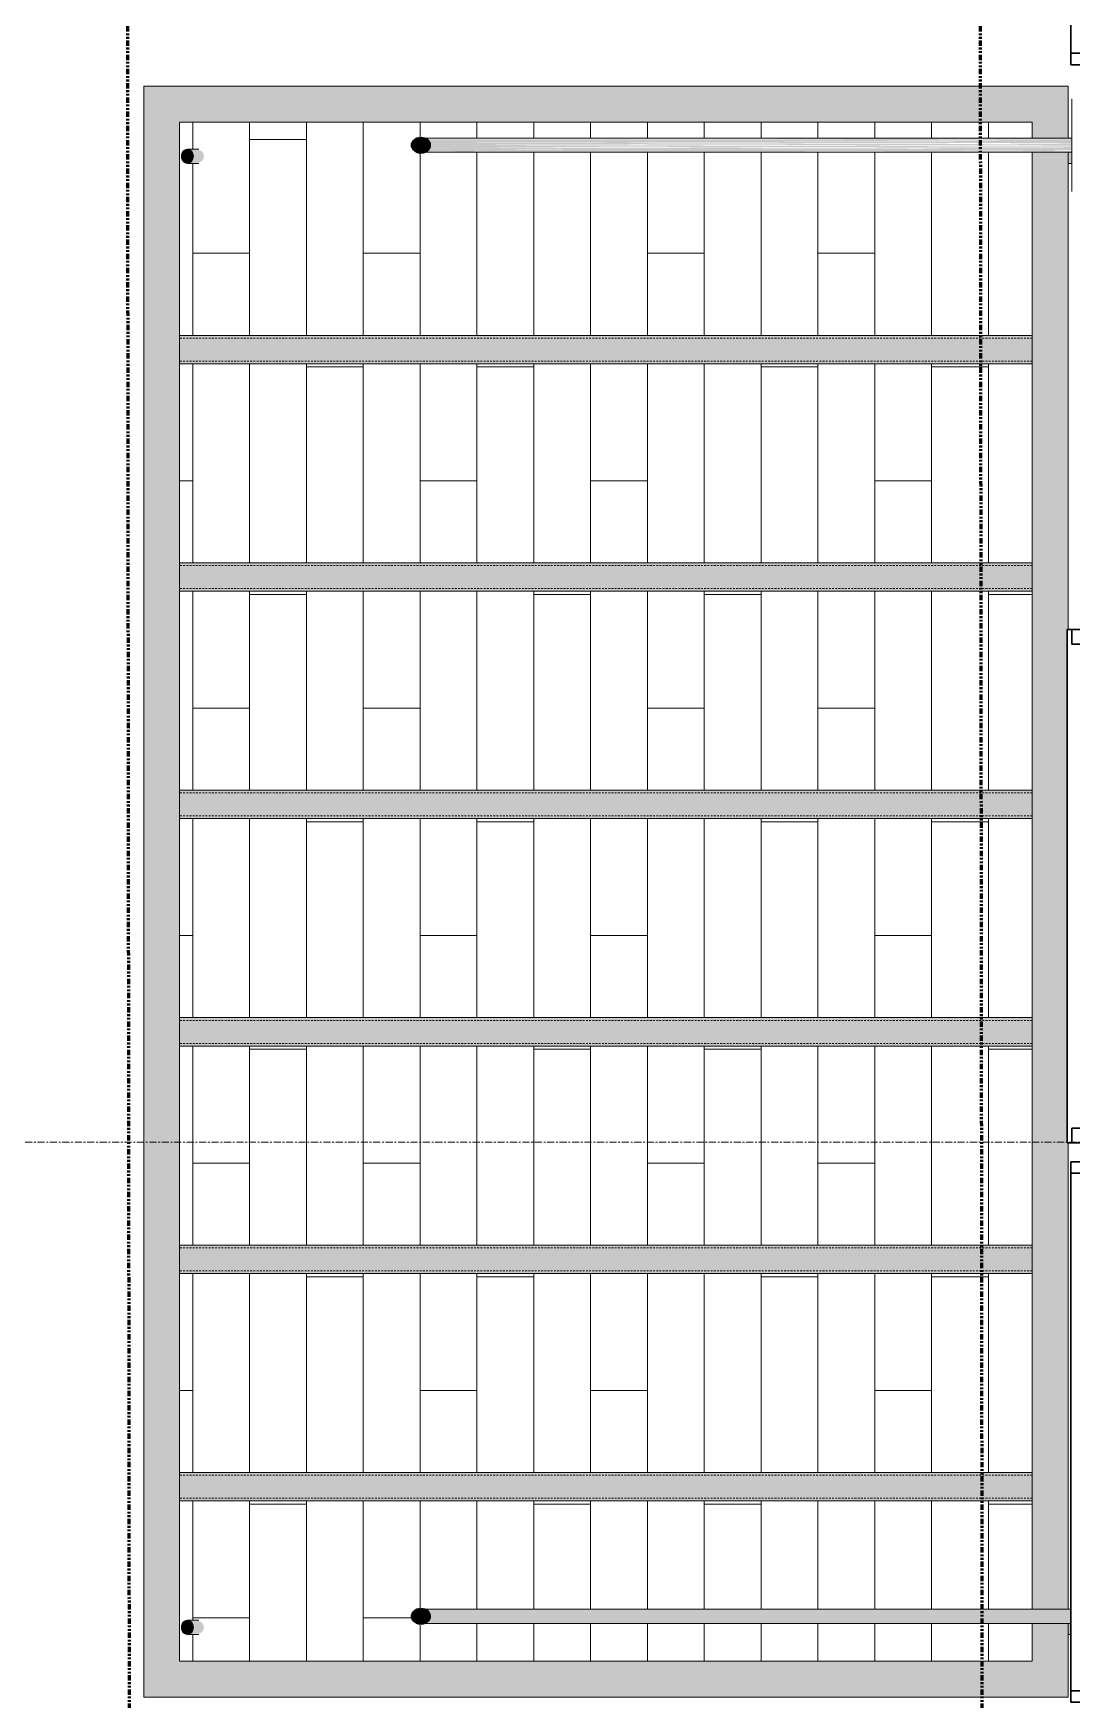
# Model space of a CAD drawing. Header units: inches. Extents: x -4169 to -1846, y 9706 to 12377.
# Drawn here: x -3934.1 to -3861.1, y 10128 to 10245.2 of the extents above; entities that cross this region are included whole.
import ezdxf

# ---------------------------------------------------------------- set-up
doc = ezdxf.new("R2010")
doc.units = ezdxf.units.IN
doc.header["$MEASUREMENT"] = 0
for name, pattern in [('Aligning Line 1_8_', [0.25, 0.125, -0.125]), ('Double Dash 3_8_', [1, 0.375, -0.125, 0.125, -0.125, 0.125, -0.125]), ('Grid Line 1_2_', [0.875, 0.5, -0.125, 0.125, -0.125]), ('Hidden 1_8_', [0.1875, 0.125, -0.0625])]:
    doc.linetypes.add(name, pattern=pattern)
for name, color, linetype, lineweight in [('0-1', 7, 'Continuous', 5), ('0-2', 50, 'Continuous', 18), ('0-3', 147, 'Aligning Line 1_8_', 9), ('A-DOOR-1', 250, 'Continuous', 9), ('A-DOOR-2', 90, 'Continuous', 30), ('A-DOOR-FRAM-1', 90, 'Continuous', 30), ('A-DOOR-FRAM-2', 250, 'Continuous', 9), ('A-DOOR-GLAZ-1', 250, 'Continuous', 9), ('A-FLOR-PATT-1', 35, 'Continuous', 9), ('A-GLAZ-3', 250, 'Continuous', 9), ('A-GLAZ-4', 90, 'Continuous', 30), ('A-WALL-10', 135, 'Continuous', 18), ('A-WALL-11', 255, 'Continuous', 18), ('A-WALL-4', 10, 'Continuous', 60), ('A-WALL-5', 50, 'Continuous', 18), ('C-PROP-LINE-1', 10, 'Double Dash 3_8_', 60), ('S-BEAM-1', 254, 'Continuous', 9), ('S-BEAM-2', 250, 'Hidden 1_8_', 9), ('S-BEAM-3', 250, 'Continuous', 9), ('S-GRID-1', 1, 'Grid Line 1_2_', 9)]:
    doc.layers.add(name, color=color, linetype=linetype, lineweight=lineweight)

# ---------------------------------------------------------------- blocks, each defined once
blk = doc.blocks.new('Window-Double_Hung-Andersen-400_Series-Tilt_Wash - 2nd Floor-2636548-ENLARGED RCP - 2ND FLOOR PLAN')
at = {"layer": 'A-GLAZ-3'}
for p, q in [((-16.29, 2.5), (-15.7, 2.5)), ((-15.82, 2.5), (-15.82, 2.12)), ((-15.7, 2.62), (15.7, 2.62)), ((-15.7, 2.5), (15.7, 2.5)), ((16.29, 2.5), (15.7, 2.5)), ((15.82, 2.5), (15.82, 2.12)), ((-16.29, 2.12), (-15.7, 2.12)), ((-15.7, 2.12), (15.7, 2.12)), ((-15.7, 2), (15.7, 2)), ((16.29, 2.12), (15.7, 2.12)), ((-16.29, 0.56), (-15.7, 0.56)), ((-16.29, 0.19), (-15.7, 0.19)), ((-15.82, 0.56), (-15.82, 0.19)), ((-15.7, 0.69), (15.7, 0.69)), ((-15.7, 0.56), (15.7, 0.56)), ((-15.7, 0.19), (15.7, 0.19)), ((-15.7, 0.06), (15.7, 0.06)), ((16.29, 0.56), (15.7, 0.56)), ((16.29, 0.19), (15.7, 0.19)), ((15.82, 0.56), (15.82, 0.19)), ((18.95, -1.06), (-18.95, -1.06)), ((-18.95, -1.06), (-18.95, -4.44)), ((-18.32, -1.06), (-18.32, -4.44)), ((18.32, -1.06), (18.32, -4.44)), ((18.95, -4.44), (18.95, -1.06)), ((20.57, -4.44), (-20.57, -4.44)), ((-20.57, -4.44), (-20.57, -5.06)), ((-18.95, -4.44), (18.95, -4.44)), ((-18.32, -4.44), (-18.32, -5.06)), ((18.32, -4.44), (18.32, -5.06)), ((20.57, -5.06), (20.57, -4.44)), ((-20.57, -5.06), (20.57, -5.06))]:
    blk.add_line(p, q, dxfattribs=at)
at = {"layer": 'A-GLAZ-4'}
for p, q in [((19.01, 4.81), (-19.01, 4.81)), ((-19.01, 4.81), (-19.01, -1.06)), ((-18.2, 4.81), (-18.2, 4)), ((18.2, 4.81), (18.2, 4)), ((19.01, -1.06), (19.01, 4.81)), ((-18.2, 4), (-17.92, 4)), ((-17.92, 4), (-17.61, 3.19)), ((17.92, 4), (17.61, 3.19)), ((18.2, 4), (17.92, 4)), ((-19.01, 3.44), (-20.51, 3.44)), ((-17.61, 3.19), (-17.14, 3.19)), ((-17.42, 2.75), (-16.57, 2.75)), ((-17.42, 2.75), (-17.42, -0.56)), ((-17.14, 3.19), (-17.14, 2.75)), ((-15.86, 2.97), (-16.57, 2.97)), ((-16.57, 2.62), (-16.57, 2.97)), ((-15.7, 2.62), (-16.57, 2.62)), ((-16.29, 2.62), (-16.29, 2)), ((-15.86, 2.97), (-15.7, 2.62)), ((15.86, 2.97), (15.7, 2.62)), ((15.7, 2.62), (16.57, 2.62)), ((15.86, 2.97), (16.57, 2.97)), ((16.29, 2.62), (16.29, 2)), ((16.57, 2.62), (16.57, 2.97)), ((17.42, 2.75), (16.57, 2.75)), ((17.14, 3.19), (17.14, 2.75)), ((17.61, 3.19), (17.14, 3.19)), ((17.42, 2.75), (17.42, -0.56)), ((19.01, 3.44), (20.51, 3.44)), ((-17.42, 1.37), (-15.86, 1.37)), ((-15.7, 2), (-16.29, 2)), ((-15.86, 1.37), (-15.7, 2)), ((15.7, 2), (16.29, 2)), ((15.86, 1.37), (15.7, 2)), ((17.42, 1.37), (15.86, 1.37)), ((-17.42, 0.81), (-16.57, 0.81)), ((-15.86, 1.03), (-16.57, 1.03)), ((-16.57, 0.69), (-16.57, 1.03)), ((-15.7, 0.69), (-16.57, 0.69)), ((-16.29, 0.69), (-16.29, 0.06)), ((-15.7, 0.06), (-16.29, 0.06)), ((-15.86, 1.03), (-15.7, 0.69)), ((-15.86, -0.56), (-15.7, 0.06)), ((15.86, 1.03), (15.7, 0.69)), ((15.7, 0.69), (16.57, 0.69)), ((15.7, 0.06), (16.29, 0.06)), ((15.86, -0.56), (15.7, 0.06)), ((15.86, 1.03), (16.57, 1.03)), ((16.29, 0.69), (16.29, 0.06)), ((16.57, 0.69), (16.57, 1.03)), ((17.42, 0.81), (16.57, 0.81)), ((-19.01, -1.06), (19.01, -1.06)), ((-17.67, -0.78), (-18, -1.06)), ((-17.67, -0.78), (-17.67, -0.56)), ((-17.67, -0.56), (-15.86, -0.56)), ((17.67, -0.56), (15.86, -0.56)), ((17.67, -0.78), (17.67, -0.56)), ((17.67, -0.78), (18, -1.06))]:
    blk.add_line(p, q, dxfattribs=at)
blk = doc.blocks.new('Door-Inswing-Andersen-400_Series-Single - 3_ 0-1_8_ x custom height - _1st _ 2nd floor-2651974-ENLARGED RCP - 2ND FLOOR PLAN')
at = {"layer": 'A-DOOR-1'}
blk.add_line((16.87, -0.66), (16.87, -34.41), dxfattribs=at)
blk.add_arc((16.87, -0.66), 33.75, 180, 270, dxfattribs=at)
at = {"layer": 'A-DOOR-2'}
for p, q in [((-16.26, 0.42), (-16.87, 0.41)), ((-16.87, 0.41), (-16.87, -0.66)), ((-16.26, 1.06), (-16.26, 0.42)), ((-16.26, 1.06), (-12.44, 1.06)), ((-13.19, 0.66), (-12.44, 0.66)), ((-13.19, -0.66), (-13.19, 0.66)), ((-12.44, 0.75), (-12.47, 1.06)), ((12.44, 1.06), (-12.44, 1.06)), ((-12.44, 0.66), (-12.44, 0.75)), ((16.26, 1.06), (12.44, 1.06)), ((12.44, 0.75), (12.47, 1.06)), ((12.44, 0.66), (12.44, 0.75)), ((13.19, 0.66), (12.44, 0.66)), ((13.19, -0.66), (13.19, 0.66)), ((16.26, 1.06), (16.26, 0.42)), ((16.26, 0.42), (16.87, 0.41)), ((16.87, 0.41), (16.87, -0.66)), ((-16.87, -0.66), (-12.44, -0.66)), ((-12.44, -0.09), (-13.19, -0.09)), ((-13.19, -0.59), (-12.67, -0.59)), ((-13.19, -0.66), (-13.19, -0.59)), ((-12.67, -0.59), (-12.47, -0.34)), ((-12.47, -0.34), (-12.44, -0.16)), ((-12.44, -0.16), (-12.44, -0.09)), ((12.44, -0.66), (-12.44, -0.66)), ((12.44, -0.09), (13.19, -0.09)), ((12.44, -0.16), (12.44, -0.09)), ((12.47, -0.34), (12.44, -0.16)), ((16.87, -0.66), (12.44, -0.66)), ((12.67, -0.59), (12.47, -0.34)), ((13.19, -0.59), (12.67, -0.59)), ((13.19, -0.66), (13.19, -0.59))]:
    blk.add_line(p, q, dxfattribs=at)
at = {"layer": 'A-DOOR-FRAM-1'}
for p, q in [((18.06, 5.09), (-18.06, 5.09)), ((-18.06, 5.09), (-18.06, -1.13)), ((-18.06, 4.75), (-18.06, -1.13)), ((-18.06, 4.75), (-17.03, 4.75)), ((-17.03, 3.63), (-17.03, 4.75)), ((17.03, 3.63), (17.03, 4.75)), ((18.06, 4.75), (17.03, 4.75)), ((18.06, -1.13), (18.06, 5.09)), ((18.06, 4.75), (18.06, -1.13)), ((-16.69, 3.39), (-17.03, 3.63)), ((16.69, 3.39), (17.03, 3.63)), ((-19.69, 3.44), (-18.06, 3.44)), ((-16.69, 2.39), (-16.69, 3.39)), ((-16, 2.23), (-16.69, 2.39)), ((16, 2.23), (16.69, 2.39)), ((16.69, 2.39), (16.69, 3.39)), ((19.69, 3.44), (18.06, 3.44)), ((-16, 1.09), (-16, 2.23)), ((16, 1.09), (16, 2.23)), ((-17.03, 0.66), (-16.45, 0.66)), ((-17.03, -1.13), (-17.03, 0.66)), ((-16.45, 0.66), (-16.45, 1.09)), ((-16.45, 1.09), (-16, 1.09)), ((16.45, 1.09), (16, 1.09)), ((16.45, 0.66), (16.45, 1.09)), ((17.03, 0.66), (16.45, 0.66)), ((17.03, -1.13), (17.03, 0.66)), ((-17.69, -1.13), (-18.06, -1.13)), ((-18.06, -1.13), (18.06, -1.13)), ((-18.06, -1.13), (-17.03, -1.13)), ((18.06, -1.13), (17.03, -1.13))]:
    blk.add_line(p, q, dxfattribs=at)
at = {"layer": 'A-DOOR-FRAM-2'}
for p, q in [((-17.31, -1.13), (-17.94, -1.13)), ((-17.94, -1.13), (-17.94, -4.44)), ((-17.31, -4.44), (-17.31, -1.13)), ((17.94, -1.13), (17.31, -1.13)), ((17.31, -1.13), (17.31, -4.44)), ((17.94, -4.44), (17.94, -1.13)), ((-17.31, -4.44), (-19.56, -4.44)), ((-19.56, -4.44), (-19.56, -5.06)), ((-17.94, -4.44), (-17.31, -4.44)), ((-17.31, -5.06), (-17.31, -4.44)), ((17.31, -4.44), (17.94, -4.44)), ((19.56, -4.44), (17.31, -4.44)), ((17.31, -4.44), (17.31, -5.06)), ((19.56, -5.06), (19.56, -4.44)), ((-19.56, -5.06), (-17.31, -5.06)), ((17.31, -5.06), (19.56, -5.06))]:
    blk.add_line(p, q, dxfattribs=at)
at = {"layer": 'A-DOOR-GLAZ-1'}
for p, q in [((-12.44, 0.5), (-13.19, 0.5)), ((-13.19, 0.06), (-12.44, 0.06)), ((-12.98, 0.5), (-12.98, 0.06)), ((12.44, 0.66), (-12.44, 0.66)), ((12.44, 0.5), (-12.44, 0.5)), ((12.44, 0.06), (-12.44, 0.06)), ((12.44, 0.5), (13.19, 0.5)), ((13.19, 0.06), (12.44, 0.06)), ((12.98, 0.5), (12.98, 0.06)), ((12.44, -0.09), (-12.44, -0.09))]:
    blk.add_line(p, q, dxfattribs=at)
blk = doc.blocks.new('Window-Double_Hung-Andersen-400_Series-Tilt_Wash - 2nd Floor-V122-ENLARGED RCP - 2ND FLOOR PLAN')
at = {"layer": 'A-GLAZ-3'}
for p, q in [((-16.29, 2.5), (-15.7, 2.5)), ((-15.82, 2.5), (-15.82, 2.12)), ((-15.7, 2.62), (15.7, 2.62)), ((-15.7, 2.5), (15.7, 2.5)), ((16.29, 2.5), (15.7, 2.5)), ((15.82, 2.5), (15.82, 2.12)), ((-16.29, 2.12), (-15.7, 2.12)), ((-15.7, 2.12), (15.7, 2.12)), ((-15.7, 2), (15.7, 2)), ((16.29, 2.12), (15.7, 2.12)), ((-16.29, 0.56), (-15.7, 0.56)), ((-16.29, 0.19), (-15.7, 0.19)), ((-15.82, 0.56), (-15.82, 0.19)), ((-15.7, 0.69), (15.7, 0.69)), ((-15.7, 0.56), (15.7, 0.56)), ((-15.7, 0.19), (15.7, 0.19)), ((-15.7, 0.06), (15.7, 0.06)), ((16.29, 0.56), (15.7, 0.56)), ((16.29, 0.19), (15.7, 0.19)), ((15.82, 0.56), (15.82, 0.19)), ((18.95, -1.06), (-18.95, -1.06)), ((-18.95, -1.06), (-18.95, -4.44)), ((-18.32, -1.06), (-18.32, -4.44)), ((18.32, -1.06), (18.32, -4.44)), ((18.95, -4.44), (18.95, -1.06)), ((18.84, -4.44), (-20.57, -4.44)), ((-20.57, -4.44), (-20.57, -5.06)), ((-18.95, -4.44), (18.84, -4.44)), ((-18.32, -4.44), (-18.32, -5.06)), ((18.32, -4.44), (18.32, -5.06)), ((-20.57, -5.06), (18.84, -5.06))]:
    blk.add_line(p, q, dxfattribs=at)
at = {"layer": 'A-GLAZ-4'}
for p, q in [((19.01, 4.81), (-19.01, 4.81)), ((-19.01, 4.81), (-19.01, -1.06)), ((-18.2, 4.81), (-18.2, 4)), ((18.2, 4.81), (18.2, 4)), ((19.01, -1.06), (19.01, 4.81)), ((-18.2, 4), (-17.92, 4)), ((-17.92, 4), (-17.61, 3.19)), ((17.92, 4), (17.61, 3.19)), ((18.2, 4), (17.92, 4)), ((-19.01, 3.44), (-20.51, 3.44)), ((-17.61, 3.19), (-17.14, 3.19)), ((-17.42, 2.75), (-16.57, 2.75)), ((-17.42, 2.75), (-17.42, -0.56)), ((-17.14, 3.19), (-17.14, 2.75)), ((-15.86, 2.97), (-16.57, 2.97)), ((-16.57, 2.62), (-16.57, 2.97)), ((-15.7, 2.62), (-16.57, 2.62)), ((-16.29, 2.62), (-16.29, 2)), ((-15.86, 2.97), (-15.7, 2.62)), ((15.86, 2.97), (15.7, 2.62)), ((15.7, 2.62), (16.57, 2.62)), ((15.86, 2.97), (16.57, 2.97)), ((16.29, 2.62), (16.29, 2)), ((16.57, 2.62), (16.57, 2.97)), ((17.42, 2.75), (16.57, 2.75)), ((17.14, 3.19), (17.14, 2.75)), ((17.61, 3.19), (17.14, 3.19)), ((17.42, 2.75), (17.42, -0.56)), ((19.01, 3.44), (20.34, 3.44)), ((-17.42, 1.37), (-15.86, 1.37)), ((-15.7, 2), (-16.29, 2)), ((-15.86, 1.37), (-15.7, 2)), ((15.7, 2), (16.29, 2)), ((15.86, 1.37), (15.7, 2)), ((17.42, 1.37), (15.86, 1.37)), ((-17.42, 0.81), (-16.57, 0.81)), ((-15.86, 1.03), (-16.57, 1.03)), ((-16.57, 0.69), (-16.57, 1.03)), ((-15.7, 0.69), (-16.57, 0.69)), ((-16.29, 0.69), (-16.29, 0.06)), ((-15.7, 0.06), (-16.29, 0.06)), ((-15.86, 1.03), (-15.7, 0.69)), ((-15.86, -0.56), (-15.7, 0.06)), ((15.86, 1.03), (15.7, 0.69)), ((15.7, 0.69), (16.57, 0.69)), ((15.7, 0.06), (16.29, 0.06)), ((15.86, -0.56), (15.7, 0.06)), ((15.86, 1.03), (16.57, 1.03)), ((16.29, 0.69), (16.29, 0.06)), ((16.57, 0.69), (16.57, 1.03)), ((17.42, 0.81), (16.57, 0.81)), ((-19.01, -1.06), (19.01, -1.06)), ((-17.67, -0.78), (-18, -1.06)), ((-17.67, -0.78), (-17.67, -0.56)), ((-17.67, -0.56), (-15.86, -0.56)), ((17.67, -0.56), (15.86, -0.56)), ((17.67, -0.78), (17.67, -0.56)), ((17.67, -0.78), (18, -1.06))]:
    blk.add_line(p, q, dxfattribs=at)
blk = doc.blocks.new('Walls 17 - Walls 1-2569963-ENLARGED RCP - 2ND FLOOR PLAN')
at = {"layer": 'A-WALL-10'}
blk.add_hatch(color=256, dxfattribs=at).paths.add_polyline_path([(-3906.85, 10236.83), (-3906.58, 10236.89), (-3906.42, 10236.99), (-3906.35, 10237.08), (-3906.29, 10237.2), (-3906.27, 10237.33), (-3906.29, 10237.48), (-3906.35, 10237.58), (-3906.44, 10237.68), (-3906.56, 10237.76), (-3906.7, 10237.81), (-3906.75, 10237.82), (-3906.99, 10237.81), (-3907.24, 10237.7), (-3907.28, 10237.66), (-3907.36, 10237.58), (-3907.42, 10237.46), (-3907.44, 10237.33), (-3907.44, 10237.27), (-3907.36, 10237.08), (-3907.26, 10236.97), (-3907.14, 10236.9), (-3907, 10236.85), (-3906.96, 10236.84)], flags=0)
h = blk.add_hatch(color=256, dxfattribs=at)
h.paths.add_polyline_path([(-3903.14, 10236.84), (-3903.14, 10236.84), (-3906.27, 10236.84)], flags=0)
h.paths.add_polyline_path([(-3903.14, 10236.88), (-3903.14, 10236.89), (-3906.27, 10236.89)], flags=0)
h.paths.add_polyline_path([(-3877.82, 10236.95), (-3861.05, 10236.98), (-3861.05, 10236.98), (-3894.7, 10236.96), (-3894.7, 10236.95), (-3886.26, 10236.95)], flags=0)
h.paths.add_polyline_path([(-3906.27, 10237.39), (-3869.38, 10237.47), (-3906.3, 10237.51), (-3906.29, 10237.46)], flags=0)
h.paths.add_polyline_path([(-3906.27, 10237.27), (-3863.83, 10237.35), (-3906.27, 10237.39), (-3906.27, 10237.33)], flags=0)
h.paths.add_polyline_path([(-3906.3, 10237.15), (-3861.3, 10237.23), (-3906.27, 10237.27), (-3906.29, 10237.2)], flags=0)
h.paths.add_polyline_path([(-3906.37, 10237.04), (-3869.38, 10237.09), (-3906.3, 10237.15)], flags=0)
h.paths.add_polyline_path([(-3906.3, 10237.51), (-3869.38, 10237.59), (-3906.37, 10237.61)], flags=0)
h.paths.add_polyline_path([(-3866.39, 10237.67), (-3861.05, 10237.68), (-3861.05, 10237.7), (-3869.38, 10237.67)], flags=0)
h.paths.add_polyline_path([(-3870.56, 10237.75), (-3869.38, 10237.77), (-3877.82, 10237.75)], flags=0)
h.paths.add_polyline_path([(-3906.27, 10237.81), (-3906.27, 10237.81), (-3906.3, 10237.81)], flags=0)
at = {"layer": 'A-WALL-4', "flags": 128}
for points in [[(-3906.85, 10236.83), (-3906.99, 10236.84), (-3907.13, 10236.89), (-3907.24, 10236.95), (-3907.34, 10237.04), (-3907.4, 10237.15), (-3907.44, 10237.27), (-3907.44, 10237.39), (-3907.4, 10237.51), (-3907.34, 10237.61), (-3907.24, 10237.7), (-3907.13, 10237.77), (-3906.99, 10237.81), (-3906.85, 10237.83)], [(-3906.85, 10237.83), (-3906.71, 10237.81), (-3906.58, 10237.77), (-3906.46, 10237.7), (-3906.37, 10237.61), (-3906.3, 10237.51), (-3906.27, 10237.39), (-3906.27, 10237.27), (-3906.3, 10237.15), (-3906.37, 10237.04), (-3906.46, 10236.95), (-3906.58, 10236.89), (-3906.71, 10236.84), (-3906.85, 10236.83)]]:
    blk.add_lwpolyline(points, dxfattribs=at)
at = {"layer": 'A-WALL-5'}
for p, q in [((-3906.85, 10237.83), (-3861.05, 10237.83)), ((-3861.05, 10236.83), (-3906.85, 10236.83))]:
    blk.add_line(p, q, dxfattribs=at)
blk = doc.blocks.new('Walls 18 - Walls 1-2569978-ENLARGED RCP - 2ND FLOOR PLAN')
at = {"layer": 'A-WALL-10'}
for points in [[(-3906.85, 10133.33), (-3906.58, 10133.39), (-3906.44, 10133.48), (-3906.35, 10133.58), (-3906.29, 10133.71), (-3906.27, 10133.83), (-3906.29, 10133.96), (-3906.35, 10134.08), (-3906.44, 10134.19), (-3906.56, 10134.27), (-3906.7, 10134.32), (-3906.71, 10134.32), (-3906.99, 10134.32), (-3907.24, 10134.21), (-3907.26, 10134.19), (-3907.36, 10134.08), (-3907.4, 10134.01), (-3907.44, 10133.83), (-3907.42, 10133.71), (-3907.36, 10133.58), (-3907.26, 10133.48), (-3907.14, 10133.4), (-3907, 10133.35), (-3906.99, 10133.35)], [(-3906.85, 10133.33), (-3861.1, 10133.35), (-3861.1, 10134.33), (-3906.7, 10134.32), (-3906.56, 10134.27), (-3906.44, 10134.19), (-3906.37, 10134.12), (-3906.29, 10133.96), (-3906.27, 10133.83), (-3906.29, 10133.71), (-3906.3, 10133.66), (-3906.44, 10133.48), (-3906.56, 10133.4), (-3906.7, 10133.35), (-3906.71, 10133.35)]]:
    blk.add_hatch(color=256, dxfattribs=at).paths.add_polyline_path(points, flags=0)
at = {"layer": 'A-WALL-4', "flags": 128}
for points in [[(-3906.85, 10133.33), (-3906.99, 10133.35), (-3907.13, 10133.39), (-3907.24, 10133.46), (-3907.34, 10133.55), (-3907.4, 10133.66), (-3907.44, 10133.77), (-3907.44, 10133.89), (-3907.4, 10134.01), (-3907.34, 10134.12), (-3907.24, 10134.21), (-3907.13, 10134.28), (-3906.99, 10134.32), (-3906.85, 10134.33)], [(-3906.85, 10134.33), (-3906.71, 10134.32), (-3906.58, 10134.28), (-3906.46, 10134.21), (-3906.37, 10134.12), (-3906.3, 10134.01), (-3906.27, 10133.89), (-3906.27, 10133.77), (-3906.3, 10133.66), (-3906.37, 10133.55), (-3906.46, 10133.46), (-3906.58, 10133.39), (-3906.71, 10133.35), (-3906.85, 10133.33)]]:
    blk.add_lwpolyline(points, dxfattribs=at)
at = {"layer": 'A-WALL-5'}
for p, q in [((-3906.85, 10134.33), (-3861.1, 10134.33)), ((-3861.1, 10133.33), (-3906.85, 10133.33))]:
    blk.add_line(p, q, dxfattribs=at)
blk = doc.blocks.new('Walls 19 - Walls 1-2569993-ENLARGED RCP - 2ND FLOOR PLAN')
at = {"layer": 'A-WALL-11'}
h = blk.add_hatch(color=256, dxfattribs=at)
h.paths.add_polyline_path([(-3906.58, 10236.89), (-3861.05, 10236.92), (-3861.05, 10236.95), (-3869.38, 10236.98), (-3861.05, 10236.99), (-3861.05, 10237.08), (-3906.37, 10237.04), (-3906.56, 10236.9)], flags=0)
h.paths.add_polyline_path([(-3906.85, 10236.83), (-3861.05, 10236.86), (-3861.05, 10236.89), (-3906.62, 10236.87), (-3906.75, 10236.84)], flags=0)
h.paths.add_polyline_path([(-3861.05, 10237.08), (-3861.05, 10237.19), (-3894.7, 10237.13), (-3861.3, 10237.08)], flags=0)
h.paths.add_polyline_path([(-3861.05, 10237.23), (-3861.05, 10237.31), (-3894.7, 10237.25), (-3861.3, 10237.23)], flags=0)
h.paths.add_polyline_path([(-3861.05, 10237.35), (-3861.05, 10237.43), (-3894.7, 10237.38), (-3861.3, 10237.35)], flags=0)
h.paths.add_polyline_path([(-3861.05, 10237.47), (-3861.05, 10237.58), (-3903.14, 10237.5), (-3861.3, 10237.47)], flags=0)
h.paths.add_polyline_path([(-3861.05, 10237.58), (-3861.05, 10237.67), (-3894.7, 10237.7), (-3894.7, 10237.7), (-3861.05, 10237.7), (-3861.05, 10237.75), (-3906.51, 10237.73), (-3906.44, 10237.68), (-3906.37, 10237.61), (-3861.3, 10237.58)], flags=0)
h.paths.add_polyline_path([(-3861.05, 10237.77), (-3861.05, 10237.8), (-3886.26, 10237.77), (-3861.3, 10237.77)], flags=0)
at = {"layer": 'A-WALL-4', "flags": 128}
for points in [[(-3906.85, 10236.83), (-3906.99, 10236.84), (-3907.13, 10236.89), (-3907.24, 10236.95), (-3907.34, 10237.04), (-3907.4, 10237.15), (-3907.44, 10237.27), (-3907.44, 10237.39), (-3907.4, 10237.51), (-3907.34, 10237.61), (-3907.24, 10237.7), (-3907.13, 10237.77), (-3906.99, 10237.81), (-3906.85, 10237.83)], [(-3906.85, 10237.83), (-3906.71, 10237.81), (-3906.58, 10237.77), (-3906.46, 10237.7), (-3906.37, 10237.61), (-3906.3, 10237.51), (-3906.27, 10237.39), (-3906.27, 10237.27), (-3906.3, 10237.15), (-3906.37, 10237.04), (-3906.46, 10236.95), (-3906.58, 10236.89), (-3906.71, 10236.84), (-3906.85, 10236.83)]]:
    blk.add_lwpolyline(points, dxfattribs=at)
at = {"layer": 'A-WALL-5'}
for p, q in [((-3861.05, 10240.58), (-3861.05, 10234.08)), ((-3906.85, 10237.83), (-3861.05, 10237.83)), ((-3861.05, 10236.83), (-3906.85, 10236.83))]:
    blk.add_line(p, q, dxfattribs=at)
blk = doc.blocks.new('Walls 61 - Walls 1-2574387-ENLARGED RCP - 2ND FLOOR PLAN')
at = {"layer": 'A-WALL-10'}
blk.add_hatch(color=256, dxfattribs=at).paths.add_polyline_path([(-3923.28, 10236.05), (-3923.17, 10236.07), (-3923.07, 10236.12), (-3922.98, 10236.2), (-3922.92, 10236.3), (-3922.86, 10236.55), (-3922.92, 10236.8), (-3922.98, 10236.91), (-3923.07, 10236.99), (-3923.17, 10237.04), (-3923.28, 10237.05), (-3923.39, 10237.04), (-3923.5, 10236.99), (-3923.58, 10236.91), (-3923.65, 10236.8), (-3923.71, 10236.55), (-3923.65, 10236.3), (-3923.58, 10236.2), (-3923.5, 10236.12), (-3923.39, 10236.07)], flags=0)
h = blk.add_hatch(color=256, dxfattribs=at)
h.paths.add_polyline_path([(-3923.28, 10236.05), (-3922.55, 10236.07), (-3922.41, 10236.12), (-3922.29, 10236.2), (-3922.19, 10236.3), (-3922.14, 10236.42), (-3922.12, 10236.55), (-3922.14, 10236.68), (-3922.2, 10236.8), (-3922.29, 10236.91), (-3922.41, 10236.99), (-3922.55, 10237.04), (-3922.92, 10237.05), (-3923.17, 10237.04), (-3923.07, 10236.99), (-3922.98, 10236.91), (-3922.92, 10236.8), (-3922.86, 10236.55), (-3922.92, 10236.3), (-3922.98, 10236.2), (-3923.07, 10236.12), (-3923.17, 10236.07)], flags=0)
h.paths.add_polyline_path([(-3861.3, 10236.05), (-3861.05, 10236.07), (-3861.05, 10236.83), (-3861.3, 10236.8), (-3861.3, 10236.07)], flags=0)
at = {"layer": 'A-WALL-5'}
for p, q in [((-3923.28, 10237.05), (-3922.47, 10237.05)), ((-3922.47, 10236.05), (-3923.28, 10236.05)), ((-3861.05, 10236.05), (-3861.3, 10236.05))]:
    blk.add_line(p, q, dxfattribs=at)
for start_param, end_param in [(0, 3.141593), (3.141593, 6.283185)]:
    blk.add_ellipse((-3923.28, 10236.55), major_axis=(0, 0.5), ratio=0.848048, start_param=start_param, end_param=end_param, dxfattribs=at)
blk = doc.blocks.new('Walls 62 - Walls 1-2574402-ENLARGED RCP - 2ND FLOOR PLAN')
at = {"layer": 'A-WALL-10'}
blk.add_hatch(color=256, dxfattribs=at).paths.add_polyline_path([(-3923.28, 10132.56), (-3923.17, 10132.58), (-3923.07, 10132.63), (-3922.98, 10132.71), (-3922.92, 10132.81), (-3922.86, 10133.06), (-3922.92, 10133.31), (-3922.98, 10133.41), (-3923.07, 10133.49), (-3923.17, 10133.54), (-3923.28, 10133.56), (-3923.39, 10133.54), (-3923.5, 10133.49), (-3923.58, 10133.41), (-3923.65, 10133.31), (-3923.71, 10133.06), (-3923.65, 10132.81), (-3923.58, 10132.71), (-3923.5, 10132.63), (-3923.39, 10132.58)], flags=0)
h = blk.add_hatch(color=256, dxfattribs=at)
h.paths.add_polyline_path([(-3923.28, 10132.56), (-3922.55, 10132.58), (-3922.41, 10132.63), (-3922.29, 10132.71), (-3922.19, 10132.81), (-3922.14, 10132.93), (-3922.12, 10133.06), (-3922.14, 10133.19), (-3922.87, 10133.19), (-3922.87, 10132.93), (-3922.98, 10132.71), (-3923.07, 10132.63), (-3923.17, 10132.58)], flags=0)
h.paths.add_polyline_path([(-3861.1, 10132.56), (-3861.1, 10133.33), (-3861.3, 10133.31), (-3861.3, 10132.56)], flags=0)
h.paths.add_polyline_path([(-3922.87, 10133.19), (-3922.14, 10133.19), (-3922.2, 10133.31), (-3922.29, 10133.41), (-3922.41, 10133.49), (-3922.55, 10133.54), (-3922.92, 10133.56), (-3923.17, 10133.54), (-3923.07, 10133.49), (-3922.98, 10133.41), (-3922.92, 10133.31)], flags=0)
at = {"layer": 'A-WALL-5'}
for p, q in [((-3923.28, 10133.56), (-3922.47, 10133.56)), ((-3922.47, 10132.56), (-3923.28, 10132.56)), ((-3861.1, 10132.56), (-3861.3, 10132.56))]:
    blk.add_line(p, q, dxfattribs=at)
for start_param, end_param in [(0, 3.141593), (3.141593, 6.283185)]:
    blk.add_ellipse((-3923.28, 10133.06), major_axis=(0, 0.5), ratio=0.848048, start_param=start_param, end_param=end_param, dxfattribs=at)
blk = doc.blocks.new('Walls 151 - Walls 3-2574456-ENLARGED RCP - 2ND FLOOR PLAN')
at = {"layer": 'A-WALL-11'}
h = blk.add_hatch(color=256, dxfattribs=at)
h.paths.add_polyline_path([(-3923.83, 10128.15), (-3861.3, 10128.15), (-3861.3, 10133.33), (-3863.83, 10133.33), (-3863.83, 10130.68), (-3923.83, 10130.68), (-3923.83, 10238.95), (-3863.83, 10238.95), (-3863.8, 10237.83), (-3861.3, 10237.83), (-3861.3, 10241.48), (-3926.36, 10241.48), (-3926.36, 10128.15), (-3924.32, 10128.15)], flags=0)
h.paths.add_polyline_path([(-3861.44, 10134.33), (-3861.3, 10134.33), (-3861.3, 10167.14), (-3861.38, 10167.14), (-3861.38, 10203.26), (-3861.3, 10203.26), (-3861.3, 10236.83), (-3863.83, 10236.83), (-3863.83, 10134.33)], flags=0)
at = {"layer": 'A-WALL-5'}
for p, q in [((-3926.36, 10241.48), (-3926.36, 10128.15)), ((-3926.36, 10241.48), (-3861.3, 10241.48)), ((-3861.3, 10237.83), (-3861.3, 10241.48)), ((-3863.83, 10238.95), (-3923.83, 10238.95)), ((-3923.83, 10130.68), (-3923.83, 10238.95)), ((-3863.83, 10238.95), (-3863.83, 10237.83)), ((-3863.83, 10236.83), (-3863.83, 10134.33)), ((-3861.3, 10203.26), (-3861.3, 10236.83)), ((-3861.3, 10134.33), (-3861.3, 10167.14)), ((-3863.83, 10133.34), (-3863.83, 10130.68)), ((-3861.3, 10128.15), (-3861.3, 10133.33)), ((-3863.83, 10130.68), (-3923.83, 10130.68)), ((-3926.36, 10128.15), (-3861.3, 10128.15))]:
    blk.add_line(p, q, dxfattribs=at)
blk = doc.blocks.new('CISC HSS Rectangular_CSA G40_21_ - HS102x51x4_8-2566941-ENLARGED RCP - 2ND FLOOR PLAN')
at = {"layer": 'S-BEAM-1'}
for points in [[(30, 1), (-30, 0.99), (-30, 0.62), (30, 0.62), (30, 0.99)], [(30, -0.02), (30, 0.62), (-30, 0.62), (-30, -0.62), (30, -0.62)], [(30, -1), (30, -0.62), (-30, -0.62), (-30, -1), (22.04, -1)]]:
    blk.add_hatch(color=256, dxfattribs=at).paths.add_polyline_path(points, flags=0)
at = {"layer": 'S-BEAM-2'}
for p, q in [((30, 0.81), (-30, 0.81)), ((30, -0.81), (-30, -0.81))]:
    blk.add_line(p, q, dxfattribs=at)
at = {"layer": 'S-BEAM-3'}
for p, q in [((-30, 1), (30, 1)), ((30, -1), (-30, -1))]:
    blk.add_line(p, q, dxfattribs=at)
blk = doc.blocks.new('Family - ___-1878357-ENLARGED RCP - 2ND FLOOR PLAN')
at = {"layer": 'C-PROP-LINE-1'}
for p, q in [((-3929.52, 12184.69), (-3927.1, 9853.17)), ((-3869.45, 12124.69), (-3867.12, 9890.98))]:
    blk.add_line(p, q, dxfattribs=at)
blk = doc.blocks.new('CTR - 1st Phase - Shell_rvt-1-ENLARGED RCP - 2ND FLOOR PLAN')
at = {"layer": 'A-FLOR-PATT-1'}
h = blk.add_hatch(dxfattribs=at)
h.set_pattern_fill('FP_50', color=256, style=0, pattern_type=2)
h.set_pattern_definition([(270, (-3982.912, 10133.719), (-4, -2e-16), []), (180, (-3982.912, 10133.719), (-8, 8), [4, -28]), (180, (-3986.912, 10117.719), (-8, 8), [4, -28])])
h.paths.add_polyline_path([(-3923.83, 10130.68), (-3863.83, 10130.68), (-3863.83, 10133.33), (-3907, 10133.35), (-3907.24, 10133.46), (-3907.26, 10133.48), (-3907.36, 10133.58), (-3907.42, 10133.71), (-3907.44, 10133.83), (-3907.44, 10133.89), (-3907.36, 10134.08), (-3907.26, 10134.19), (-3907.14, 10134.27), (-3907, 10134.32), (-3906.99, 10134.32), (-3906.58, 10134.33), (-3863.83, 10134.33), (-3863.83, 10141.95), (-3923.83, 10141.95), (-3923.83, 10131)], flags=0)
h.paths.add_polyline_path([(-3923.28, 10132.56), (-3923.39, 10132.58), (-3923.5, 10132.63), (-3923.58, 10132.71), (-3923.65, 10132.81), (-3923.71, 10133.06), (-3923.65, 10133.31), (-3923.58, 10133.41), (-3923.5, 10133.49), (-3923.39, 10133.54), (-3923.17, 10133.56), (-3922.55, 10133.54), (-3922.41, 10133.49), (-3922.29, 10133.41), (-3922.19, 10133.31), (-3922.14, 10133.19), (-3922.12, 10133.06), (-3922.14, 10132.93), (-3922.19, 10132.81), (-3922.29, 10132.71), (-3922.41, 10132.63), (-3922.55, 10132.58), (-3922.92, 10132.56), (-3923.17, 10132.56)], flags=0)
h.paths.add_polyline_path([(-3903.14, 10143.95), (-3863.83, 10143.95), (-3863.83, 10157.95), (-3923.83, 10157.95), (-3923.83, 10143.95), (-3911.58, 10143.95)], flags=0)
h.paths.add_polyline_path([(-3886.26, 10159.95), (-3863.83, 10159.95), (-3863.83, 10173.95), (-3923.83, 10173.95), (-3923.83, 10159.95), (-3903.14, 10159.95)], flags=0)
h.paths.add_polyline_path([(-3903.14, 10175.95), (-3863.83, 10175.95), (-3863.83, 10189.95), (-3923.83, 10189.95), (-3923.83, 10175.95), (-3911.58, 10175.95)], flags=0)
h.paths.add_polyline_path([(-3886.26, 10191.95), (-3863.83, 10191.95), (-3863.83, 10205.95), (-3923.83, 10205.95), (-3923.83, 10191.95), (-3894.7, 10191.95)], flags=0)
h.paths.add_polyline_path([(-3863.83, 10207.95), (-3863.83, 10221.95), (-3923.83, 10221.95), (-3923.83, 10207.95), (-3869.38, 10207.95)], flags=0)
h.paths.add_polyline_path([(-3886.26, 10223.95), (-3863.83, 10223.95), (-3863.83, 10236.83), (-3907, 10236.85), (-3907.24, 10236.95), (-3907.28, 10236.99), (-3907.36, 10237.08), (-3907.4, 10237.15), (-3907.44, 10237.33), (-3907.42, 10237.46), (-3907.36, 10237.58), (-3907.26, 10237.68), (-3907.14, 10237.76), (-3907, 10237.81), (-3906.96, 10237.82), (-3906.58, 10237.83), (-3863.83, 10237.83), (-3863.83, 10238.95), (-3923.83, 10238.95), (-3923.83, 10223.95), (-3903.14, 10223.95)], flags=0)
h.paths.add_polyline_path([(-3923.17, 10236.05), (-3923.39, 10236.07), (-3923.5, 10236.12), (-3923.58, 10236.2), (-3923.65, 10236.3), (-3923.71, 10236.55), (-3923.65, 10236.8), (-3923.58, 10236.91), (-3923.5, 10236.99), (-3923.39, 10237.04), (-3923.17, 10237.05), (-3922.55, 10237.04), (-3922.41, 10236.99), (-3922.29, 10236.91), (-3922.19, 10236.8), (-3922.14, 10236.68), (-3922.12, 10236.55), (-3922.14, 10236.42), (-3922.19, 10236.3), (-3922.29, 10236.2), (-3922.41, 10236.12), (-3922.55, 10236.07), (-3922.92, 10236.05), (-3923.17, 10236.05)], flags=0)
at = {"layer": 'S-GRID-1'}
blk.add_line((-1846.46, 10167.19), (-4136.46, 10167.19), dxfattribs=at)
at = {"layer": '0-2', "rotation": 89.99999999999991}
for name, p in [('Window-Double_Hung-Andersen-400_Series-Tilt_Wash - 2nd Floor-2636548-ENLARGED RCP - 2ND FLOOR PLAN', (-3856.29, 10262)), ('Door-Inswing-Andersen-400_Series-Single - 3_ 0-1_8_ x custom height - _1st _ 2nd floor-2651974-ENLARGED RCP - 2ND FLOOR PLAN', (-3856.29, 10185.2)), ('Window-Double_Hung-Andersen-400_Series-Tilt_Wash - 2nd Floor-V122-ENLARGED RCP - 2ND FLOOR PLAN', (-3856.29, 10146.8))]:
    blk.add_blockref(name, p, dxfattribs=at)
at = {"layer": '0-2'}
for name, p in [('Walls 151 - Walls 3-2574456-ENLARGED RCP - 2ND FLOOR PLAN', (0, 0)), ('Walls 19 - Walls 1-2569993-ENLARGED RCP - 2ND FLOOR PLAN', (0, 0)), ('Walls 17 - Walls 1-2569963-ENLARGED RCP - 2ND FLOOR PLAN', (0, 0)), ('Walls 61 - Walls 1-2574387-ENLARGED RCP - 2ND FLOOR PLAN', (0, 0)), ('CISC HSS Rectangular_CSA G40_21_ - HS102x51x4_8-2566941-ENLARGED RCP - 2ND FLOOR PLAN', (-3893.83, 10222.95)), ('CISC HSS Rectangular_CSA G40_21_ - HS102x51x4_8-2566941-ENLARGED RCP - 2ND FLOOR PLAN', (-3893.83, 10206.95)), ('CISC HSS Rectangular_CSA G40_21_ - HS102x51x4_8-2566941-ENLARGED RCP - 2ND FLOOR PLAN', (-3893.83, 10190.95)), ('CISC HSS Rectangular_CSA G40_21_ - HS102x51x4_8-2566941-ENLARGED RCP - 2ND FLOOR PLAN', (-3893.83, 10174.95)), ('CISC HSS Rectangular_CSA G40_21_ - HS102x51x4_8-2566941-ENLARGED RCP - 2ND FLOOR PLAN', (-3893.83, 10158.95)), ('CISC HSS Rectangular_CSA G40_21_ - HS102x51x4_8-2566941-ENLARGED RCP - 2ND FLOOR PLAN', (-3893.83, 10142.95)), ('Walls 18 - Walls 1-2569978-ENLARGED RCP - 2ND FLOOR PLAN', (0, 0)), ('Walls 62 - Walls 1-2574402-ENLARGED RCP - 2ND FLOOR PLAN', (0, 0))]:
    blk.add_blockref(name, p, dxfattribs=at)
at = {"layer": '0-3'}
blk.add_blockref('Family - ___-1878357-ENLARGED RCP - 2ND FLOOR PLAN', (0, 0), dxfattribs=at)

msp = doc.modelspace()

# ---------------------------------------------------------------- block references
at = {"layer": '0-1'}
msp.add_blockref('CTR - 1st Phase - Shell_rvt-1-ENLARGED RCP - 2ND FLOOR PLAN', (0, 0), dxfattribs=at)

doc.saveas('drawing.dxf')
